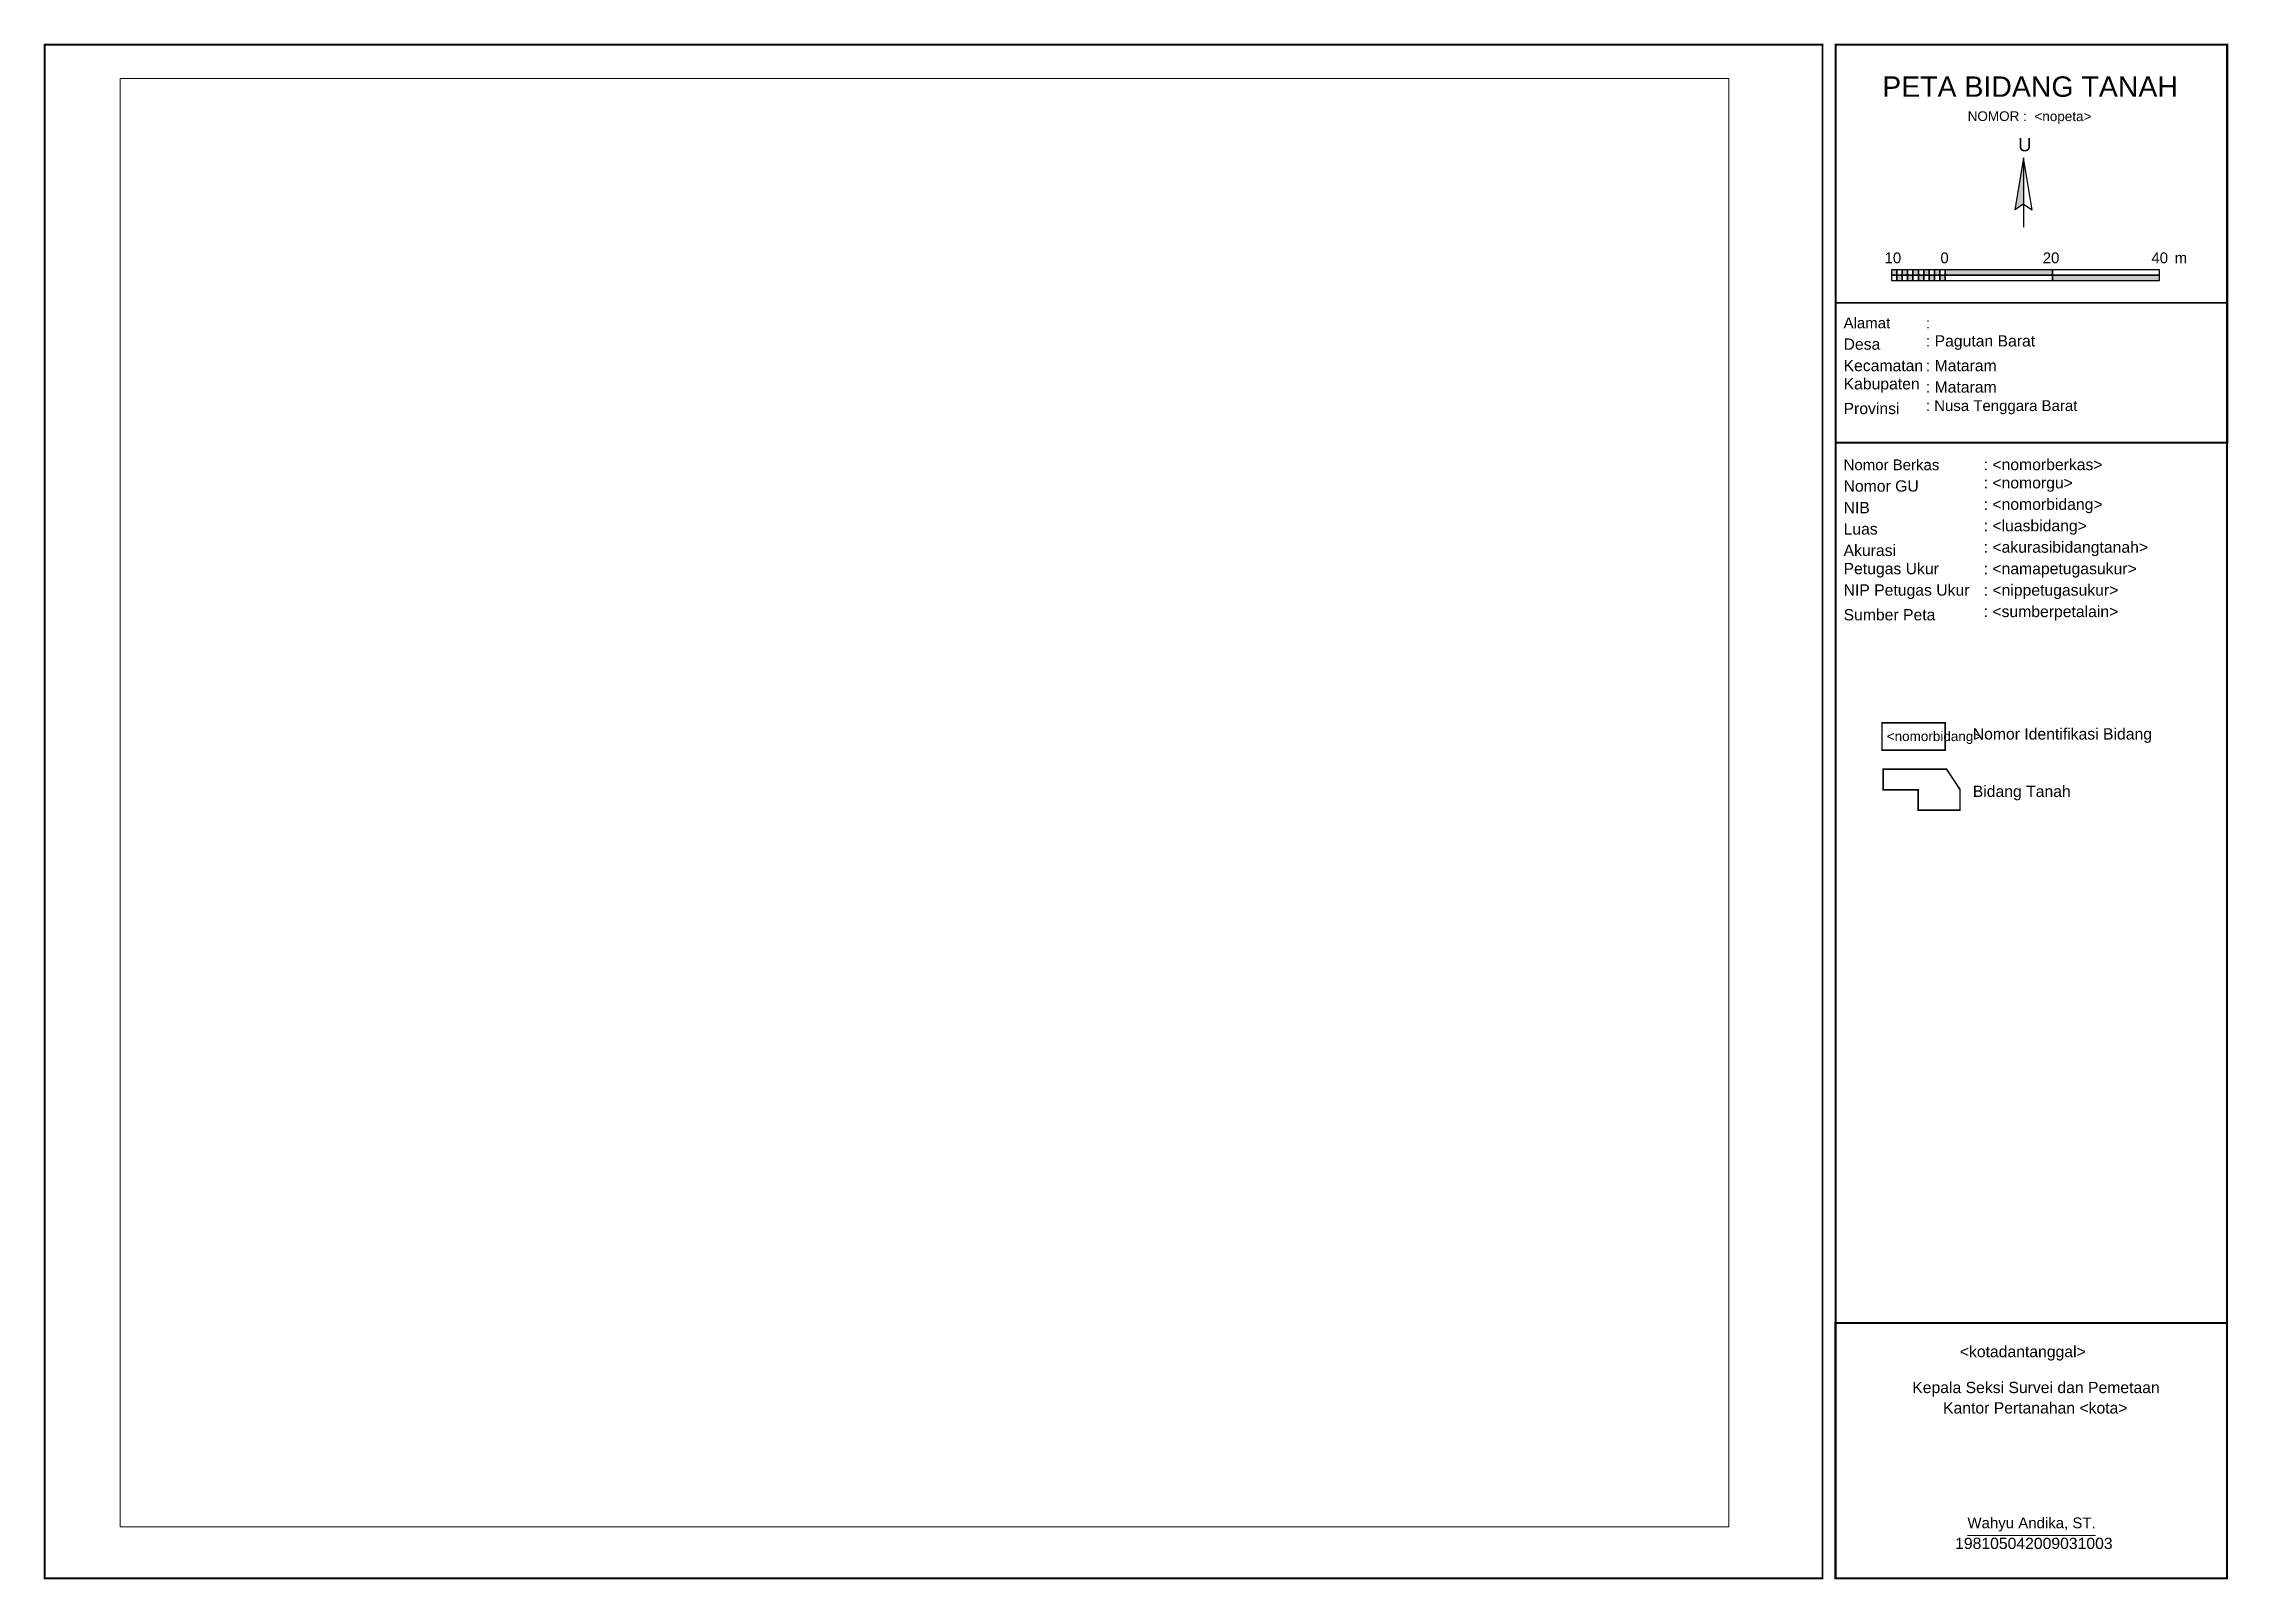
# Paper-space layout '001' of a CAD drawing. Header units: inches, sheet in millimetres. Extents: x 6 to 413, y 4 to 290.
import ezdxf

# ---------------------------------------------------------------- set-up
doc = ezdxf.new("R2010")
doc.units = ezdxf.units.IN
doc.header["$MEASUREMENT"] = 0
for name, color, linetype in [('020100', 7, 'Continuous'), ('110100', 7, 'Continuous'), ('GRIDLAYOUT', 7, 'Continuous'), ('Layout', 7, 'Continuous')]:
    doc.layers.add(name, color=color, linetype=linetype)
doc.styles.get("Standard").update_dxf_attribs({"font": 'arial.ttf'})

# ---------------------------------------------------------------- blocks, each defined once
blk = doc.blocks.new('north')
at = {"layer": '110100'}
blk.add_hatch(color=256, dxfattribs=at).paths.add_polyline_path([(374.74, 269.89), (373.13, 260.21), (374.74, 261.29)])
for p, q in [((374.74, 269.89), (373.13, 260.21)), ((376.35, 260.21), (374.74, 269.89)), ((374.74, 261.29), (373.13, 260.21)), ((374.74, 261.85), (374.74, 261.85)), ((374.74, 261.29), (376.35, 260.21))]:
    blk.add_line(p, q, dxfattribs=at)
blk.add_lwpolyline([(374.74, 269.89), (374.74, 256.99)], dxfattribs=at)

psp = doc.layouts.new('001')

# ---------------------------------------------------------------- hatches: boundary and pattern name
at = {"layer": '020100'}
h = psp.add_hatch(color=256, dxfattribs=at)
h.dxf.hatch_style = 1
h.paths.add_polyline_path([(351.14, 247.87), (350.14, 247.87), (350.14, 246.87), (351.14, 246.87)])
h.paths.add_polyline_path([(352.14, 246.87), (351.14, 246.87), (351.14, 245.87), (352.14, 245.87)])
h.paths.add_polyline_path([(353.14, 247.87), (352.14, 247.87), (352.14, 246.87), (353.14, 246.87)])
h.paths.add_polyline_path([(354.14, 246.87), (353.14, 246.87), (353.14, 245.87), (354.14, 245.87)])
h.paths.add_polyline_path([(355.14, 247.87), (354.14, 247.87), (354.14, 246.87), (355.14, 246.87)])
h.paths.add_polyline_path([(356.14, 246.87), (355.14, 246.87), (355.14, 245.87), (356.14, 245.87)])
h.paths.add_polyline_path([(357.14, 247.87), (356.14, 247.87), (356.14, 246.87), (357.14, 246.87)])
h.paths.add_polyline_path([(358.14, 246.87), (357.14, 246.87), (357.14, 245.87), (358.14, 245.87)])
h.paths.add_polyline_path([(359.14, 247.87), (358.14, 247.87), (358.14, 246.87), (359.14, 246.87)])
h.paths.add_polyline_path([(360.14, 246.87), (359.14, 246.87), (359.14, 245.87), (360.14, 245.87)])
h = psp.add_hatch(color=256, dxfattribs=at)
h.dxf.hatch_style = 1
h.paths.add_polyline_path([(380.14, 247.87), (360.14, 247.87), (360.14, 246.87), (380.14, 246.87)])
h.paths.add_polyline_path([(400.14, 246.87), (380.14, 246.87), (380.14, 245.87), (400.14, 245.87)])

# ---------------------------------------------------------------- linework, layer by layer
at = {"color": 0, "linetype": 'Continuous', "const_width": 0.3}
for points in [[(348.36, 163.38), (360.12, 163.38), (360.12, 158.3), (348.36, 158.3)], [(348.56, 150.9), (348.56, 154.76), (360.4, 154.76), (362.91, 150.97), (362.91, 147.13), (355.13, 147.13), (355.13, 150.9)]]:
    psp.add_lwpolyline(points, close=True, dxfattribs=at)
at = {"layer": '020100'}
for p, q in [((351.14, 247.87), (350.14, 247.87)), ((350.14, 247.87), (350.14, 246.87)), ((350.14, 246.87), (351.14, 246.87)), ((351.14, 246.87), (350.14, 246.87)), ((350.14, 246.87), (350.14, 245.87)), ((350.14, 245.87), (351.14, 245.87)), ((351.14, 246.87), (351.14, 247.87)), ((352.14, 247.87), (351.14, 247.87)), ((351.14, 247.87), (351.14, 246.87)), ((351.14, 246.87), (352.14, 246.87)), ((351.14, 245.87), (351.14, 246.87)), ((352.14, 246.87), (351.14, 246.87)), ((351.14, 246.87), (351.14, 245.87)), ((351.14, 245.87), (352.14, 245.87)), ((352.14, 246.87), (352.14, 247.87)), ((353.14, 247.87), (352.14, 247.87)), ((352.14, 247.87), (352.14, 246.87)), ((352.14, 246.87), (353.14, 246.87)), ((352.14, 245.87), (352.14, 246.87)), ((353.14, 246.87), (352.14, 246.87)), ((352.14, 246.87), (352.14, 245.87)), ((352.14, 245.87), (353.14, 245.87)), ((353.14, 246.87), (353.14, 247.87)), ((354.14, 247.87), (353.14, 247.87)), ((353.14, 247.87), (353.14, 246.87)), ((353.14, 246.87), (354.14, 246.87)), ((353.14, 245.87), (353.14, 246.87)), ((354.14, 246.87), (353.14, 246.87)), ((353.14, 246.87), (353.14, 245.87)), ((353.14, 245.87), (354.14, 245.87)), ((354.14, 246.87), (354.14, 247.87)), ((355.14, 247.87), (354.14, 247.87)), ((354.14, 247.87), (354.14, 246.87)), ((354.14, 246.87), (355.14, 246.87)), ((354.14, 245.87), (354.14, 246.87)), ((355.14, 246.87), (354.14, 246.87)), ((354.14, 246.87), (354.14, 245.87)), ((354.14, 245.87), (355.14, 245.87)), ((355.14, 246.87), (355.14, 247.87)), ((356.14, 247.87), (355.14, 247.87)), ((355.14, 247.87), (355.14, 246.87)), ((355.14, 246.87), (356.14, 246.87)), ((355.14, 245.87), (355.14, 246.87)), ((356.14, 246.87), (355.14, 246.87)), ((355.14, 246.87), (355.14, 245.87)), ((355.14, 245.87), (356.14, 245.87)), ((356.14, 246.87), (356.14, 247.87)), ((357.14, 247.87), (356.14, 247.87)), ((356.14, 247.87), (356.14, 246.87)), ((356.14, 246.87), (357.14, 246.87)), ((356.14, 245.87), (356.14, 246.87)), ((357.14, 246.87), (356.14, 246.87)), ((356.14, 246.87), (356.14, 245.87)), ((356.14, 245.87), (357.14, 245.87)), ((357.14, 246.87), (357.14, 247.87)), ((358.14, 247.87), (357.14, 247.87)), ((357.14, 247.87), (357.14, 246.87)), ((357.14, 246.87), (358.14, 246.87)), ((357.14, 245.87), (357.14, 246.87)), ((358.14, 246.87), (357.14, 246.87)), ((357.14, 246.87), (357.14, 245.87)), ((357.14, 245.87), (358.14, 245.87)), ((358.14, 246.87), (358.14, 247.87)), ((359.14, 247.87), (358.14, 247.87)), ((358.14, 247.87), (358.14, 246.87)), ((358.14, 246.87), (359.14, 246.87)), ((358.14, 245.87), (358.14, 246.87)), ((359.14, 246.87), (358.14, 246.87)), ((358.14, 246.87), (358.14, 245.87)), ((358.14, 245.87), (359.14, 245.87)), ((359.14, 246.87), (359.14, 247.87)), ((360.14, 247.87), (359.14, 247.87)), ((359.14, 247.87), (359.14, 246.87)), ((359.14, 246.87), (360.14, 246.87)), ((359.14, 245.87), (359.14, 246.87)), ((360.14, 246.87), (359.14, 246.87)), ((359.14, 246.87), (359.14, 245.87)), ((359.14, 245.87), (360.14, 245.87)), ((360.14, 246.87), (360.14, 247.87)), ((380.14, 247.87), (360.14, 247.87)), ((360.14, 247.87), (360.14, 246.87)), ((360.14, 245.87), (360.14, 246.87)), ((360.14, 246.87), (380.14, 246.87)), ((380.14, 246.87), (360.14, 246.87)), ((360.14, 246.87), (360.14, 245.87)), ((360.14, 245.87), (380.14, 245.87)), ((380.14, 246.87), (380.14, 247.87)), ((400.14, 247.87), (380.14, 247.87)), ((380.14, 247.87), (380.14, 246.87)), ((380.14, 246.87), (400.14, 246.87)), ((380.14, 245.87), (380.14, 246.87)), ((400.14, 246.87), (380.14, 246.87)), ((380.14, 246.87), (380.14, 245.87)), ((380.14, 245.87), (400.14, 245.87)), ((400.14, 246.87), (400.14, 247.87)), ((400.14, 245.87), (400.14, 246.87))]:
    psp.add_line(p, q, dxfattribs=at)
at = {"layer": 'Layout'}
for points, const_width in [([(5.72, 3.9), (5.72, 289.83), (337.26, 289.83), (337.26, 3.9), (5.72, 3.9)], 0.339), ([(339.71, 3.9), (339.71, 289.83), (412.7, 289.83), (412.7, 3.9), (339.71, 3.9), (339.71, 3.9)], 0.339), ([(339.71, 241.68), (339.71, 289.83), (412.77, 289.83), (412.77, 241.68), (339.71, 241.68)], 0.339), ([(339.71, 215.62), (339.71, 241.68), (412.77, 241.68), (412.77, 215.62), (339.71, 215.62)], 0.339), ([(339.64, 3.9), (339.64, 51.52), (412.7, 51.52), (412.7, 3.9), (339.64, 3.9)], 0.339), ([(364.27, 11.91), (388.19, 11.91)], 0.183)]:
    psp.add_lwpolyline(points, dxfattribs=dict(at, const_width=const_width))

# ---------------------------------------------------------------- block references
at = {"color": 0, "linetype": 'Continuous'}
psp.add_blockref('north', (0, -1.18), dxfattribs=at)

# ---------------------------------------------------------------- texts
for s, height, p in [('<nopeta>', 1.8, (376.79, 275.57)), ('<kotadantanggal>', 2.1, (362.87, 45.14))]:
    psp.add_text(s, height=height, dxfattribs=at).set_placement(p)
at = {"layer": '020100'}
for s, p in [('10', (348.84, 249.08)), ('0', (359.26, 249.08)), ('20', (378.34, 249.08)), ('40', (398.6, 249.08)), ('m', (402.93, 249.08))]:
    psp.add_text(s, height=2, dxfattribs=at).set_placement(p)
at = {"layer": 'Layout'}
for s, insert, char_height, attachment_point in [('{\\fArial|b0|i0|c0|p18;PETA BIDANG TANAH}', (348.4, 280.05), 3.8, 7), ('{\\fArial|b0|i0|c0|p18;NOMOR : }', (364.34, 275.57), 1.8, 7), ('{\\fArial|b0|i0|c0|p18;U}', (373.74, 269.91), 2.5, 7), ('{\\fArial|b0|i0|c0|p18;Alamat}', (341.2, 236.92), 2, 7), ('{\\fArial|b0|i0|c0|p18;: }', (356.54, 236.92), 2, 7), ('{\\fArial|b0|i0|c0|p18;Desa}', (341.2, 232.92), 2.1, 7), ('{\\fArial|b0|i0|c0|p18;: Pagutan Barat}', (356.54, 232.92), 2.1, 7), ('{\\fArial|b0|i0|c0|p18;Kecamatan}', (341.2, 228.92), 2.1, 7), ('{\\fArial|b0|i0|c0|p18;: Mataram}', (356.54, 228.92), 2.1, 7), ('{\\fArial|b0|i0|c0|p18;Kabupaten}', (341.2, 224.92), 2.1, 7), ('{\\fArial|b0|i0|c0|p18;: Mataram}', (356.54, 224.92), 2.1, 7), ('{\\fArial|b0|i0|c0|p18;Provinsi}', (341.2, 220.92), 2.1, 7), ('{\\fArial|b0|i0|c0|p18;: Nusa Tenggara Barat}', (356.54, 220.92), 2, 7), ('{\\fArial|b0|i0|c0|p18;Nomor Berkas}', (341.2, 210.47), 2, 7), ('{\\fArial|b0|i0|c0|p18;: }', (356.54, 210.47), 2, 7), ('{\\fArial|b0|i0|c0|p18;: <nomorberkas>}', (367.32, 210.47), 2.1, 7), ('{\\fArial|b0|i0|c0|p18;Nomor GU}', (341.2, 206.47), 2.1, 7), ('{\\fArial|b0|i0|c0|p18;: <nomorgu>}', (367.32, 206.47), 2.1, 7), ('{\\fArial|b0|i0|c0|p18;NIB}', (341.2, 202.47), 2.1, 7), ('{\\fArial|b0|i0|c0|p18;: <nomorbidang>}', (367.32, 202.47), 2.1, 7), ('{\\fArial|b0|i0|c0|p18;Luas}', (341.2, 198.47), 2.1, 7), ('{\\fArial|b0|i0|c0|p18;: <luasbidang>}', (367.32, 198.47), 2.1, 7), ('{\\fArial|b0|i0|c0|p18;Akurasi}', (341.2, 194.47), 2.1, 7), ('{\\fArial|b0|i0|c0|p18;: <akurasibidangtanah>}', (367.32, 194.47), 2.1, 7), ('{\\fArial|b0|i0|c0|p18;Petugas Ukur}', (341.2, 190.47), 2.1, 7), ('{\\fArial|b0|i0|c0|p18;: <namapetugasukur>}', (367.32, 190.47), 2.1, 7), ('{\\fArial|b0|i0|c0|p18;NIP Petugas Ukur}', (341.2, 186.47), 2.1, 7), ('{\\fArial|b0|i0|c0|p18;: <nippetugasukur>}', (367.32, 186.47), 2.1, 7), ('{\\fArial|b0|i0|c0|p18;Sumber Peta}', (341.2, 182.47), 2.1, 7), ('{\\fArial|b0|i0|c0|p18;: <sumberpetalain>}', (367.32, 182.47), 2.1, 7), ('{\\fArial|b0|i0|c0|p18;<nomorbidang>}', (349.25, 159.45), 1.8, 7), ('{\\fArial|b0|i0|c0|p18;Nomor Identifikasi Bidang}', (365.29, 159.65), 2.1, 7), ('{\\fArial|b0|i0|c0|p18;Bidang Tanah}', (365.29, 148.95), 2.1, 7), ('{\\fArial|b0|i0|c0|p18;Kepala Seksi Survei dan Pemetaan}', (377.08, 37.81), 2.1, 8), ('{\\fArial|b0|i0|c0|p18;Kantor Pertanahan <kota>}', (376.95, 34.61), 2.1, 8), ('{\\fArial|b0|i0|c0|p18;Wahyu Andika, ST.}', (364.3, 12.65), 2, 7), ('{\\fArial|b0|i0|c0|p18;198105042009031003}', (362, 9.35), 2.1, 7)]:
    psp.add_mtext(s, dxfattribs=dict(at, insert=insert, char_height=char_height, attachment_point=attachment_point))

# ---------------------------------------------------------------- viewports
at = {"layer": 'GRIDLAYOUT'}
psp.add_viewport(center=(169.81, 148.51), size=(300, 270), view_center_point=(267145.81, 547822.43), view_height=94.5, dxfattribs=at)

doc.saveas('drawing.dxf')
